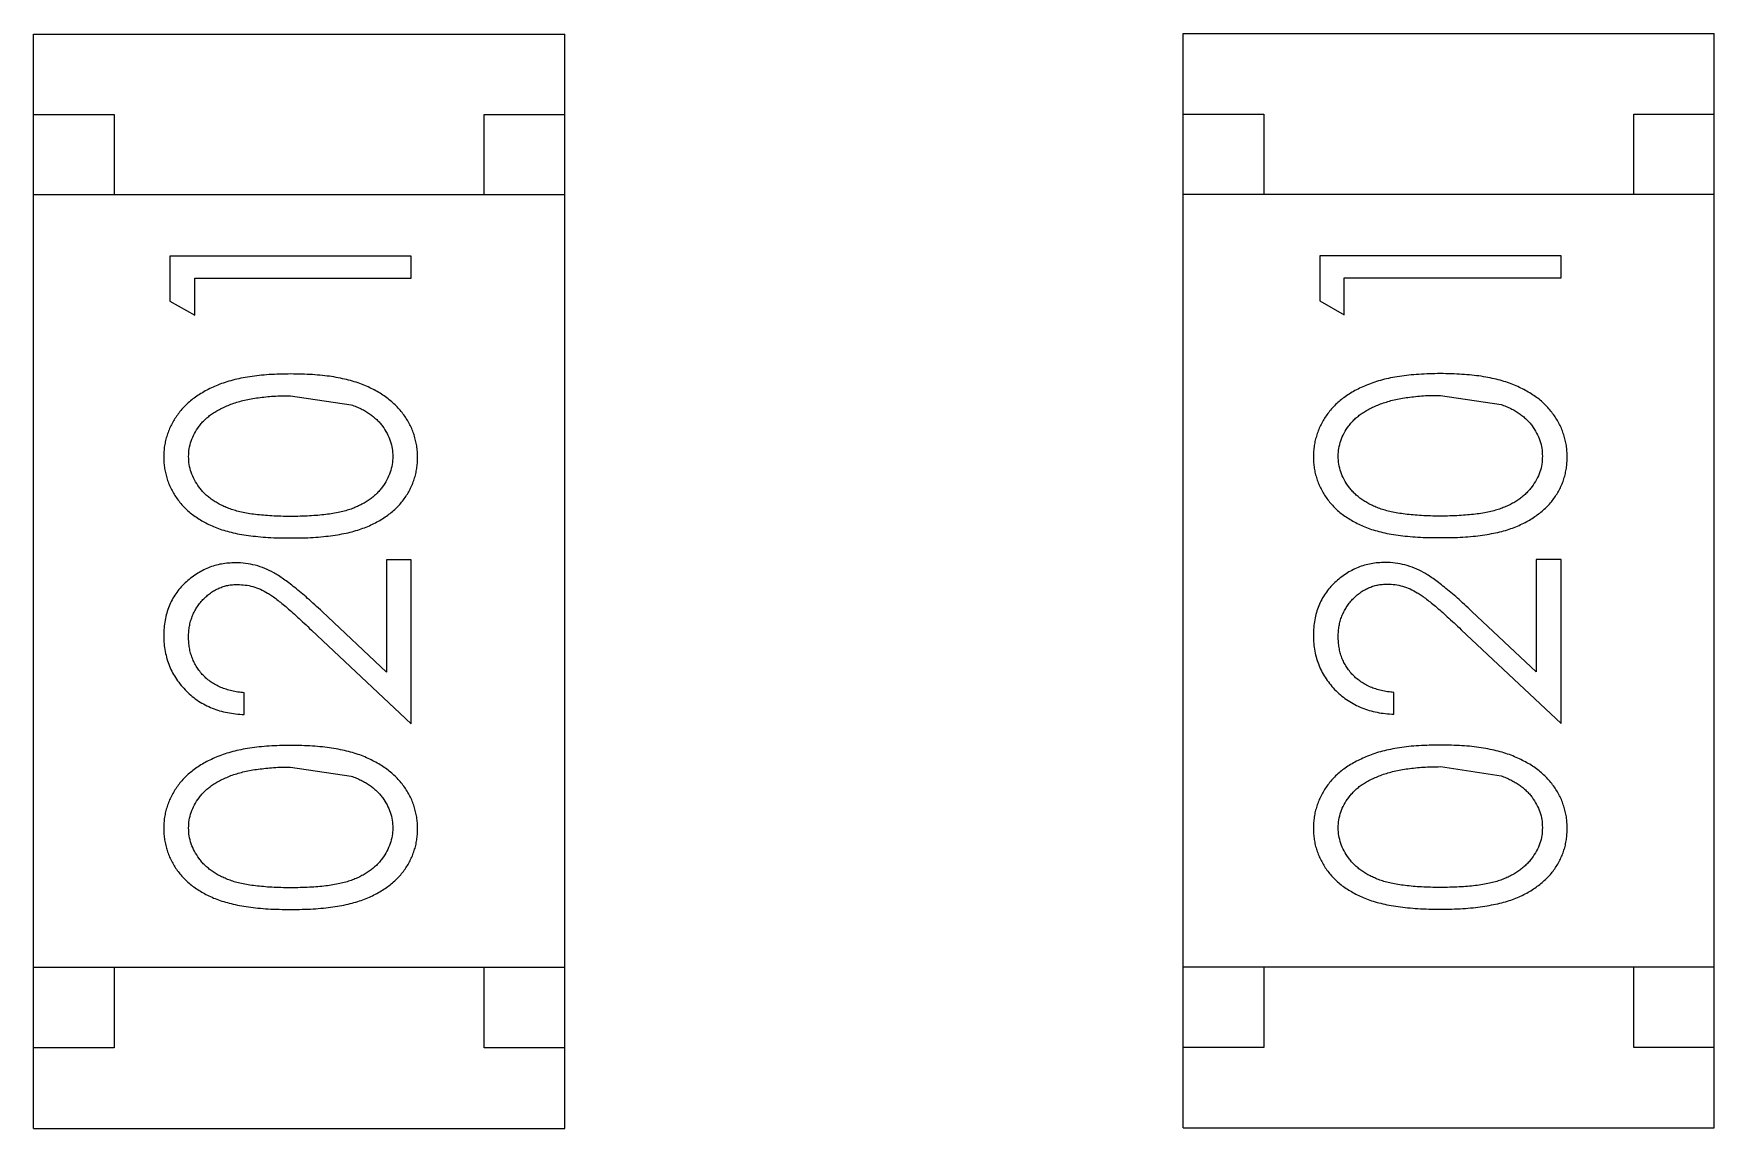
# Model space of a CAD drawing. Header units: millimetres. Extents: x -67 to 102, y -58 to 29.
# Drawn here: x 55.744 to 56.788, y -33.16 to -32.48 of the extents above; entities that cross this region are included whole.
import ezdxf

# ---------------------------------------------------------------- set-up
doc = ezdxf.new("R2010")
doc.units = ezdxf.units.MM
doc.header["$LTSCALE"] = 1.21
doc.header["$MEASUREMENT"] = 0
doc.layers.get('0').update_dxf_attribs({"linetype": 'CONTINUOUS'})

msp = doc.modelspace()

# ---------------------------------------------------------------- linework, layer by layer
at = {"color": 7, "linetype": 'Continuous'}
for p, q in [((55.7439, -32.4803), (56.0739, -32.4803)), ((55.7439, -33.1603), (55.7439, -32.4803)), ((56.0739, -33.1603), (56.0739, -32.4803)), ((56.4582, -32.48), (56.7882, -32.48)), ((56.4582, -33.16), (56.4582, -32.48)), ((56.7882, -33.16), (56.7882, -32.48)), ((55.7439, -32.5303), (55.7939, -32.5303)), ((55.7939, -32.5303), (55.7939, -32.5803)), ((56.0239, -32.5303), (56.0739, -32.5303)), ((56.0239, -32.5803), (56.0239, -32.5303)), ((56.4582, -32.53), (56.5082, -32.53)), ((56.5082, -32.53), (56.5082, -32.58)), ((56.7382, -32.53), (56.7882, -32.53)), ((56.7382, -32.58), (56.7382, -32.53)), ((56.0739, -32.5803), (55.7439, -32.5803)), ((56.7882, -32.58), (56.4582, -32.58)), ((55.9786, -32.6184), (55.8286, -32.6184)), ((55.8286, -32.6184), (55.8286, -32.6462)), ((55.9786, -32.6319), (55.9786, -32.6184)), ((56.693, -32.6182), (56.543, -32.6182)), ((56.543, -32.6182), (56.543, -32.646)), ((56.693, -32.6317), (56.693, -32.6182)), ((55.844, -32.6319), (55.9786, -32.6319)), ((55.844, -32.655), (55.844, -32.6319)), ((56.5583, -32.6317), (56.693, -32.6317)), ((56.5583, -32.6548), (56.5583, -32.6317)), ((55.8286, -32.6462), (55.844, -32.655)), ((56.543, -32.646), (56.5583, -32.6548)), ((55.9036, -32.705), (55.9413, -32.7107)), ((56.618, -32.7048), (56.6557, -32.7105)), ((55.9786, -32.8069), (55.9632, -32.8069)), ((55.9632, -32.8069), (55.9632, -32.8767)), ((55.9786, -32.9088), (55.9786, -32.8069)), ((56.693, -32.8067), (56.6776, -32.8067)), ((56.6776, -32.8067), (56.6776, -32.8765)), ((56.693, -32.9086), (56.693, -32.8067)), ((55.9632, -32.8767), (55.9232, -32.8392)), ((56.6776, -32.8765), (56.6375, -32.839)), ((55.9165, -32.8507), (55.9786, -32.9088)), ((56.6309, -32.8504), (56.693, -32.9086)), ((55.8748, -32.9031), (55.8748, -32.8896)), ((56.5891, -32.9029), (56.5891, -32.8894)), ((55.9036, -32.9358), (55.9413, -32.9414)), ((56.618, -32.9355), (56.6557, -32.9412)), ((56.0739, -33.0603), (55.7439, -33.0603)), ((55.7939, -33.0603), (55.7939, -33.1103)), ((56.0239, -33.1103), (56.0239, -33.0603)), ((56.7882, -33.06), (56.4582, -33.06)), ((56.5082, -33.06), (56.5082, -33.11)), ((56.7382, -33.11), (56.7382, -33.06)), ((55.7939, -33.1103), (55.7439, -33.1103)), ((56.0739, -33.1103), (56.0239, -33.1103)), ((56.5082, -33.11), (56.4582, -33.11)), ((56.7882, -33.11), (56.7382, -33.11)), ((55.7439, -33.1603), (56.0739, -33.1603)), ((56.4582, -33.16), (56.7882, -33.16))]:
    msp.add_line(p, q, dxfattribs=at)
for points, knots in [([(55.9037, -32.6915), (55.9014, -32.6916), (55.8969, -32.6916), (55.8903, -32.6919), (55.8841, -32.6924), (55.8783, -32.6932), (55.8728, -32.6941), (55.8677, -32.6953), (55.8629, -32.6967), (55.8585, -32.6983), (55.8544, -32.7001), (55.8506, -32.702), (55.847, -32.7042), (55.8437, -32.7064), (55.8407, -32.7088), (55.8379, -32.7114), (55.8354, -32.7141), (55.8332, -32.717), (55.8312, -32.7199), (55.8295, -32.723), (55.828, -32.7262), (55.8268, -32.7295), (55.8259, -32.7328), (55.8252, -32.7362), (55.8248, -32.7397), (55.8248, -32.7421), (55.8248, -32.7433)], [0, 0, 0, 0, 0.065278, 0.127205, 0.186168, 0.241675, 0.294115, 0.343609, 0.390387, 0.434463, 0.476646, 0.517002, 0.555936, 0.593716, 0.630057, 0.665601, 0.700745, 0.734917, 0.768681, 0.802087, 0.834849, 0.867433, 0.900138, 0.932806, 0.966212, 1, 1, 1, 1]), ([(55.9825, -32.7433), (55.9825, -32.7421), (55.9824, -32.7397), (55.982, -32.7362), (55.9813, -32.7328), (55.9804, -32.7294), (55.9792, -32.7262), (55.9777, -32.723), (55.976, -32.7199), (55.974, -32.7169), (55.9717, -32.714), (55.9692, -32.7113), (55.9664, -32.7087), (55.9634, -32.7062), (55.9601, -32.704), (55.9565, -32.7019), (55.9527, -32.7), (55.9487, -32.6982), (55.9443, -32.6966), (55.9395, -32.6953), (55.9344, -32.6941), (55.929, -32.6931), (55.9232, -32.6924), (55.917, -32.6919), (55.9105, -32.6916), (55.906, -32.6916), (55.9037, -32.6915)], [0, 0, 0, 0, 0.033824, 0.067298, 0.10028, 0.133019, 0.165736, 0.198792, 0.232372, 0.266409, 0.301016, 0.336196, 0.371972, 0.408574, 0.446394, 0.485225, 0.525372, 0.567224, 0.611081, 0.65775, 0.70702, 0.759235, 0.814484, 0.873227, 0.934937, 1, 1, 1, 1]), ([(56.618, -32.6913), (56.6157, -32.6913), (56.6112, -32.6914), (56.6047, -32.6917), (56.5984, -32.6922), (56.5926, -32.693), (56.5871, -32.6939), (56.582, -32.6951), (56.5773, -32.6965), (56.5728, -32.6981), (56.5688, -32.6999), (56.5649, -32.7018), (56.5614, -32.7039), (56.558, -32.7062), (56.555, -32.7086), (56.5522, -32.7112), (56.5497, -32.7139), (56.5475, -32.7168), (56.5455, -32.7197), (56.5438, -32.7228), (56.5423, -32.726), (56.5412, -32.7293), (56.5402, -32.7326), (56.5396, -32.736), (56.5392, -32.7395), (56.5391, -32.7419), (56.5391, -32.7431)], [0, 0, 0, 0, 0.065278, 0.127205, 0.186168, 0.241675, 0.294115, 0.343609, 0.390387, 0.434463, 0.476646, 0.517002, 0.555936, 0.593716, 0.630057, 0.665601, 0.700745, 0.734917, 0.768681, 0.802087, 0.834849, 0.867433, 0.900138, 0.932806, 0.966212, 1, 1, 1, 1]), ([(56.6968, -32.7431), (56.6968, -32.7419), (56.6967, -32.7395), (56.6963, -32.736), (56.6956, -32.7326), (56.6947, -32.7292), (56.6935, -32.726), (56.6921, -32.7228), (56.6903, -32.7197), (56.6883, -32.7167), (56.6861, -32.7138), (56.6835, -32.711), (56.6808, -32.7084), (56.6777, -32.706), (56.6744, -32.7038), (56.6708, -32.7017), (56.667, -32.6998), (56.663, -32.698), (56.6586, -32.6964), (56.6538, -32.6951), (56.6488, -32.6939), (56.6433, -32.6929), (56.6375, -32.6922), (56.6313, -32.6917), (56.6248, -32.6914), (56.6203, -32.6913), (56.618, -32.6913)], [0, 0, 0, 0, 0.033824, 0.067298, 0.10028, 0.133019, 0.165736, 0.198792, 0.232372, 0.266409, 0.301016, 0.336196, 0.371972, 0.408574, 0.446394, 0.485225, 0.525372, 0.567224, 0.611081, 0.65775, 0.70702, 0.759235, 0.814484, 0.873227, 0.934937, 1, 1, 1, 1]), ([(55.8402, -32.7428), (55.8403, -32.7412), (55.8404, -32.7379), (55.8417, -32.7331), (55.8438, -32.7284), (55.8461, -32.7247), (55.8484, -32.7218), (55.8504, -32.7198), (55.8527, -32.7178), (55.8551, -32.716), (55.8579, -32.7143), (55.8608, -32.7128), (55.864, -32.7113), (55.8674, -32.71), (55.8711, -32.7088), (55.875, -32.7077), (55.8792, -32.7069), (55.8836, -32.7062), (55.8882, -32.7057), (55.8931, -32.7052), (55.8983, -32.7051), (55.9018, -32.705), (55.9036, -32.705)], [0, 0, 0, 0, 0.059689, 0.119507, 0.181075, 0.246162, 0.279894, 0.314468, 0.350403, 0.387474, 0.426147, 0.466624, 0.508745, 0.553328, 0.600058, 0.649177, 0.700552, 0.754894, 0.811825, 0.871514, 0.934319, 1, 1, 1, 1]), ([(56.5545, -32.7426), (56.5546, -32.741), (56.5548, -32.7377), (56.556, -32.7329), (56.5581, -32.7282), (56.5605, -32.7244), (56.5628, -32.7216), (56.5648, -32.7195), (56.567, -32.7176), (56.5695, -32.7158), (56.5722, -32.7141), (56.5751, -32.7125), (56.5783, -32.7111), (56.5817, -32.7098), (56.5854, -32.7086), (56.5893, -32.7075), (56.5935, -32.7067), (56.5979, -32.706), (56.6026, -32.7055), (56.6075, -32.705), (56.6126, -32.7048), (56.6162, -32.7048), (56.618, -32.7048)], [0, 0, 0, 0, 0.059689, 0.119507, 0.181075, 0.246162, 0.279894, 0.314468, 0.350403, 0.387474, 0.426147, 0.466624, 0.508745, 0.553328, 0.600058, 0.649177, 0.700552, 0.754894, 0.811825, 0.871514, 0.934319, 1, 1, 1, 1]), ([(55.9413, -32.7107), (55.9424, -32.7111), (55.9444, -32.7118), (55.9474, -32.7131), (55.9501, -32.7146), (55.9526, -32.7162), (55.9549, -32.718), (55.9571, -32.7198), (55.959, -32.7218), (55.9612, -32.7246), (55.9636, -32.7283), (55.9656, -32.733), (55.9669, -32.7379), (55.967, -32.7412), (55.9671, -32.7428)], [0, 0, 0, 0, 0.075949, 0.148549, 0.218996, 0.286119, 0.351826, 0.416074, 0.478265, 0.540325, 0.660405, 0.774606, 0.887187, 1, 1, 1, 1]), ([(56.6557, -32.7105), (56.6567, -32.7108), (56.6588, -32.7116), (56.6617, -32.7129), (56.6644, -32.7144), (56.6669, -32.716), (56.6692, -32.7177), (56.6714, -32.7196), (56.6733, -32.7216), (56.6755, -32.7244), (56.6779, -32.7281), (56.6799, -32.7328), (56.6812, -32.7377), (56.6813, -32.741), (56.6814, -32.7426)], [0, 0, 0, 0, 0.075949, 0.148549, 0.218996, 0.286119, 0.351826, 0.416074, 0.478265, 0.540325, 0.660405, 0.774606, 0.887187, 1, 1, 1, 1]), ([(55.8248, -32.7433), (55.8248, -32.7445), (55.8248, -32.7468), (55.8253, -32.7503), (55.8259, -32.7536), (55.8269, -32.7569), (55.828, -32.7601), (55.8295, -32.7633), (55.8312, -32.7663), (55.8331, -32.7692), (55.8354, -32.7721), (55.8378, -32.7747), (55.8405, -32.7772), (55.8435, -32.7795), (55.8467, -32.7817), (55.8501, -32.7837), (55.8538, -32.7855), (55.8578, -32.7872), (55.8621, -32.7887), (55.8668, -32.7899), (55.8719, -32.7911), (55.8775, -32.7919), (55.8834, -32.7926), (55.8898, -32.7931), (55.8966, -32.7934), (55.9013, -32.7934), (55.9037, -32.7934)], [0, 0, 0, 0, 0.033742, 0.066533, 0.099153, 0.13154, 0.164087, 0.196563, 0.229707, 0.263315, 0.297504, 0.331686, 0.366482, 0.4021, 0.438958, 0.476748, 0.515985, 0.556589, 0.599519, 0.645765, 0.695487, 0.748721, 0.805687, 0.866754, 0.931405, 1, 1, 1, 1]), ([(55.9036, -32.78), (55.9016, -32.78), (55.8977, -32.78), (55.892, -32.7797), (55.8868, -32.7794), (55.8819, -32.7788), (55.8773, -32.7783), (55.8732, -32.7774), (55.8694, -32.7765), (55.866, -32.7754), (55.8629, -32.7742), (55.86, -32.7728), (55.8573, -32.7713), (55.8548, -32.7697), (55.8525, -32.7679), (55.8503, -32.7661), (55.8484, -32.764), (55.8462, -32.7612), (55.8438, -32.7574), (55.8417, -32.7527), (55.8404, -32.7478), (55.8403, -32.7445), (55.8402, -32.7428)], [0, 0, 0, 0, 0.073302, 0.142286, 0.206253, 0.266017, 0.321612, 0.372532, 0.419497, 0.462398, 0.502825, 0.541489, 0.579034, 0.615143, 0.650298, 0.684912, 0.718701, 0.752189, 0.817245, 0.879117, 0.939613, 1, 1, 1, 1]), ([(55.9671, -32.7428), (55.967, -32.7445), (55.9668, -32.7478), (55.9655, -32.7527), (55.9635, -32.7574), (55.9611, -32.7612), (55.9588, -32.764), (55.9569, -32.7661), (55.9547, -32.768), (55.9524, -32.7698), (55.9499, -32.7714), (55.9472, -32.7728), (55.9443, -32.7742), (55.9412, -32.7755), (55.9378, -32.7765), (55.934, -32.7775), (55.9298, -32.7782), (55.9253, -32.7789), (55.9204, -32.7794), (55.9152, -32.7797), (55.9095, -32.78), (55.9056, -32.78), (55.9036, -32.78)], [0, 0, 0, 0, 0.060034, 0.120278, 0.182348, 0.247919, 0.281641, 0.315701, 0.350322, 0.385703, 0.421819, 0.459196, 0.497866, 0.538301, 0.58121, 0.628183, 0.679403, 0.734699, 0.794074, 0.858416, 0.927049, 1, 1, 1, 1]), ([(55.9037, -32.7934), (55.9061, -32.7934), (55.9107, -32.7934), (55.9175, -32.7931), (55.9238, -32.7926), (55.9298, -32.7919), (55.9353, -32.791), (55.9405, -32.7899), (55.9452, -32.7886), (55.9495, -32.7871), (55.9535, -32.7854), (55.9572, -32.7835), (55.9607, -32.7815), (55.9639, -32.7793), (55.9669, -32.777), (55.9696, -32.7746), (55.972, -32.7719), (55.9742, -32.7691), (55.9762, -32.7662), (55.9778, -32.7632), (55.9793, -32.7601), (55.9804, -32.7569), (55.9814, -32.7536), (55.982, -32.7503), (55.9824, -32.7468), (55.9825, -32.7445), (55.9825, -32.7433)], [0, 0, 0, 0, 0.068113, 0.132564, 0.193427, 0.250218, 0.303569, 0.353576, 0.400235, 0.443586, 0.484619, 0.524292, 0.56238, 0.599049, 0.63494, 0.669782, 0.704009, 0.737842, 0.771098, 0.803896, 0.836415, 0.868639, 0.900715, 0.933378, 0.966213, 1, 1, 1, 1]), ([(56.5391, -32.7431), (56.5391, -32.7443), (56.5392, -32.7466), (56.5396, -32.7501), (56.5402, -32.7534), (56.5412, -32.7567), (56.5423, -32.7599), (56.5438, -32.763), (56.5455, -32.7661), (56.5475, -32.769), (56.5497, -32.7718), (56.5521, -32.7745), (56.5548, -32.777), (56.5578, -32.7793), (56.561, -32.7814), (56.5645, -32.7835), (56.5682, -32.7853), (56.5721, -32.787), (56.5764, -32.7885), (56.5811, -32.7897), (56.5862, -32.7909), (56.5918, -32.7917), (56.5978, -32.7924), (56.6041, -32.7929), (56.6109, -32.7932), (56.6156, -32.7932), (56.618, -32.7932)], [0, 0, 0, 0, 0.033742, 0.066533, 0.099153, 0.13154, 0.164087, 0.196563, 0.229707, 0.263315, 0.297504, 0.331686, 0.366482, 0.4021, 0.438958, 0.476748, 0.515985, 0.556589, 0.599519, 0.645765, 0.695487, 0.748721, 0.805687, 0.866754, 0.931405, 1, 1, 1, 1]), ([(56.618, -32.7798), (56.6159, -32.7798), (56.612, -32.7798), (56.6064, -32.7795), (56.6011, -32.7792), (56.5962, -32.7786), (56.5917, -32.778), (56.5875, -32.7772), (56.5838, -32.7763), (56.5804, -32.7752), (56.5772, -32.774), (56.5743, -32.7726), (56.5716, -32.7711), (56.5691, -32.7695), (56.5668, -32.7677), (56.5647, -32.7658), (56.5627, -32.7638), (56.5605, -32.761), (56.5581, -32.7572), (56.556, -32.7525), (56.5548, -32.7476), (56.5546, -32.7443), (56.5545, -32.7426)], [0, 0, 0, 0, 0.073302, 0.142286, 0.206253, 0.266017, 0.321612, 0.372532, 0.419497, 0.462398, 0.502825, 0.541489, 0.579034, 0.615143, 0.650298, 0.684912, 0.718701, 0.752189, 0.817245, 0.879117, 0.939613, 1, 1, 1, 1]), ([(56.6814, -32.7426), (56.6813, -32.7443), (56.6812, -32.7476), (56.6799, -32.7525), (56.6778, -32.7572), (56.6754, -32.761), (56.6731, -32.7638), (56.6712, -32.7659), (56.669, -32.7678), (56.6667, -32.7695), (56.6642, -32.7712), (56.6615, -32.7726), (56.6586, -32.774), (56.6555, -32.7752), (56.6521, -32.7763), (56.6483, -32.7773), (56.6442, -32.778), (56.6397, -32.7787), (56.6348, -32.7791), (56.6295, -32.7795), (56.6238, -32.7798), (56.62, -32.7798), (56.618, -32.7798)], [0, 0, 0, 0, 0.060034, 0.120278, 0.182348, 0.247919, 0.281641, 0.315701, 0.350322, 0.385703, 0.421819, 0.459196, 0.497866, 0.538301, 0.58121, 0.628183, 0.679403, 0.734699, 0.794074, 0.858416, 0.927049, 1, 1, 1, 1]), ([(56.618, -32.7932), (56.6204, -32.7932), (56.625, -32.7932), (56.6318, -32.7929), (56.6382, -32.7924), (56.6441, -32.7917), (56.6496, -32.7908), (56.6548, -32.7897), (56.6595, -32.7884), (56.6638, -32.7869), (56.6678, -32.7852), (56.6716, -32.7833), (56.675, -32.7813), (56.6782, -32.7791), (56.6812, -32.7768), (56.6839, -32.7744), (56.6864, -32.7717), (56.6886, -32.7689), (56.6905, -32.766), (56.6922, -32.763), (56.6936, -32.7599), (56.6948, -32.7567), (56.6957, -32.7534), (56.6963, -32.7501), (56.6967, -32.7466), (56.6968, -32.7443), (56.6968, -32.7431)], [0, 0, 0, 0, 0.068113, 0.132564, 0.193427, 0.250218, 0.303569, 0.353576, 0.400235, 0.443586, 0.484619, 0.524292, 0.56238, 0.599049, 0.63494, 0.669782, 0.704009, 0.737842, 0.771098, 0.803896, 0.836415, 0.868639, 0.900715, 0.933378, 0.966213, 1, 1, 1, 1]), ([(55.8694, -32.8088), (55.8679, -32.8089), (55.865, -32.809), (55.8607, -32.8095), (55.8565, -32.8105), (55.8525, -32.8119), (55.8486, -32.8137), (55.845, -32.8159), (55.8414, -32.8184), (55.838, -32.8213), (55.8349, -32.8245), (55.8322, -32.8281), (55.8299, -32.8318), (55.828, -32.8358), (55.8266, -32.8401), (55.8255, -32.8446), (55.8249, -32.8493), (55.8248, -32.8525), (55.8248, -32.8541)], [0, 0, 0, 0, 0.06271, 0.123347, 0.183401, 0.242828, 0.302097, 0.36242, 0.423725, 0.487032, 0.550491, 0.612709, 0.674265, 0.73617, 0.799211, 0.863483, 0.930525, 1, 1, 1, 1]), ([(55.9232, -32.8392), (55.9217, -32.8377), (55.9187, -32.835), (55.9143, -32.831), (55.9102, -32.8275), (55.9063, -32.8243), (55.9027, -32.8214), (55.8993, -32.819), (55.8962, -32.8169), (55.8923, -32.8145), (55.8876, -32.8122), (55.8817, -32.8103), (55.8756, -32.809), (55.8715, -32.8089), (55.8694, -32.8088)], [0, 0, 0, 0, 0.09953, 0.192079, 0.277712, 0.357454, 0.429648, 0.495771, 0.555538, 0.608657, 0.707578, 0.804328, 0.901298, 1, 1, 1, 1]), ([(56.5837, -32.8086), (56.5822, -32.8087), (56.5793, -32.8088), (56.575, -32.8093), (56.5708, -32.8103), (56.5668, -32.8117), (56.563, -32.8135), (56.5593, -32.8156), (56.5557, -32.8182), (56.5523, -32.8211), (56.5492, -32.8243), (56.5465, -32.8279), (56.5442, -32.8316), (56.5423, -32.8356), (56.5409, -32.8398), (56.5399, -32.8443), (56.5392, -32.8491), (56.5391, -32.8523), (56.5391, -32.8539)], [0, 0, 0, 0, 0.06271, 0.123347, 0.183401, 0.242828, 0.302097, 0.36242, 0.423725, 0.487032, 0.550491, 0.612709, 0.674265, 0.73617, 0.799211, 0.863483, 0.930525, 1, 1, 1, 1]), ([(56.6375, -32.839), (56.636, -32.8375), (56.633, -32.8348), (56.6287, -32.8308), (56.6245, -32.8273), (56.6206, -32.8241), (56.617, -32.8212), (56.6136, -32.8187), (56.6105, -32.8166), (56.6067, -32.8143), (56.6019, -32.812), (56.596, -32.8101), (56.5899, -32.8088), (56.5858, -32.8087), (56.5837, -32.8086)], [0, 0, 0, 0, 0.09953, 0.192079, 0.277712, 0.357454, 0.429648, 0.495771, 0.555538, 0.608657, 0.707578, 0.804328, 0.901298, 1, 1, 1, 1]), ([(55.8402, -32.8548), (55.8402, -32.8537), (55.8403, -32.8515), (55.8407, -32.8483), (55.8414, -32.8452), (55.8424, -32.8422), (55.8436, -32.8394), (55.8452, -32.8367), (55.847, -32.8341), (55.8491, -32.8317), (55.8514, -32.8295), (55.8538, -32.8276), (55.8563, -32.8259), (55.859, -32.8246), (55.8617, -32.8236), (55.8646, -32.8228), (55.8675, -32.8224), (55.8696, -32.8223), (55.8706, -32.8223)], [0, 0, 0, 0, 0.068027, 0.133505, 0.19695, 0.26027, 0.322741, 0.384982, 0.448465, 0.513424, 0.578224, 0.640011, 0.700094, 0.760067, 0.819012, 0.877878, 0.938035, 1, 1, 1, 1]), ([(55.8706, -32.8223), (55.8722, -32.8224), (55.8754, -32.8225), (55.8802, -32.8235), (55.8849, -32.8252), (55.8887, -32.8272), (55.8918, -32.8292), (55.8945, -32.8311), (55.8974, -32.8335), (55.9007, -32.8361), (55.9042, -32.8392), (55.9081, -32.8427), (55.9122, -32.8465), (55.9151, -32.8492), (55.9165, -32.8507)], [0, 0, 0, 0, 0.088014, 0.174976, 0.2638, 0.355443, 0.406413, 0.465519, 0.533076, 0.609353, 0.693899, 0.787171, 0.889197, 1, 1, 1, 1]), ([(56.5545, -32.8546), (56.5545, -32.8535), (56.5546, -32.8513), (56.555, -32.8481), (56.5557, -32.845), (56.5567, -32.842), (56.558, -32.8392), (56.5595, -32.8365), (56.5614, -32.8339), (56.5634, -32.8315), (56.5657, -32.8293), (56.5681, -32.8274), (56.5707, -32.8257), (56.5733, -32.8244), (56.5761, -32.8234), (56.5789, -32.8226), (56.5819, -32.8222), (56.5839, -32.8221), (56.5849, -32.8221)], [0, 0, 0, 0, 0.068027, 0.133505, 0.19695, 0.26027, 0.322741, 0.384982, 0.448465, 0.513424, 0.578224, 0.640011, 0.700094, 0.760067, 0.819012, 0.877878, 0.938035, 1, 1, 1, 1]), ([(56.5849, -32.8221), (56.5865, -32.8221), (56.5898, -32.8223), (56.5946, -32.8233), (56.5992, -32.825), (56.603, -32.827), (56.6061, -32.829), (56.6088, -32.8309), (56.6117, -32.8333), (56.615, -32.8359), (56.6186, -32.839), (56.6224, -32.8425), (56.6266, -32.8463), (56.6294, -32.849), (56.6309, -32.8504)], [0, 0, 0, 0, 0.088014, 0.174976, 0.2638, 0.355443, 0.406413, 0.465519, 0.533076, 0.609353, 0.693899, 0.787171, 0.889197, 1, 1, 1, 1]), ([(55.8248, -32.8541), (55.8248, -32.8558), (55.8249, -32.8591), (55.8256, -32.8639), (55.8267, -32.8686), (55.8282, -32.873), (55.8302, -32.8772), (55.8326, -32.8812), (55.8355, -32.8851), (55.8388, -32.8886), (55.8424, -32.8919), (55.8463, -32.8948), (55.8505, -32.8972), (55.8549, -32.8992), (55.8595, -32.9008), (55.8644, -32.902), (55.8695, -32.9028), (55.873, -32.903), (55.8748, -32.9031)], [0, 0, 0, 0, 0.06445, 0.126725, 0.187421, 0.247417, 0.306749, 0.366595, 0.427749, 0.490235, 0.553031, 0.614805, 0.676505, 0.738096, 0.801021, 0.864897, 0.931209, 1, 1, 1, 1]), ([(56.5391, -32.8539), (56.5391, -32.8556), (56.5392, -32.8589), (56.5399, -32.8637), (56.541, -32.8684), (56.5425, -32.8728), (56.5445, -32.877), (56.547, -32.881), (56.5498, -32.8848), (56.5531, -32.8884), (56.5567, -32.8917), (56.5606, -32.8945), (56.5648, -32.897), (56.5692, -32.899), (56.5738, -32.9006), (56.5787, -32.9018), (56.5838, -32.9026), (56.5873, -32.9028), (56.5891, -32.9029)], [0, 0, 0, 0, 0.06445, 0.126725, 0.187421, 0.247417, 0.306749, 0.366595, 0.427749, 0.490235, 0.553031, 0.614805, 0.676505, 0.738096, 0.801021, 0.864897, 0.931209, 1, 1, 1, 1]), ([(55.8748, -32.8896), (55.8734, -32.8895), (55.8708, -32.8892), (55.8671, -32.8885), (55.8635, -32.8875), (55.8602, -32.8863), (55.8571, -32.8848), (55.8542, -32.883), (55.8516, -32.8811), (55.8492, -32.8788), (55.8471, -32.8763), (55.8452, -32.8737), (55.8437, -32.8709), (55.8424, -32.868), (55.8414, -32.8649), (55.8407, -32.8617), (55.8403, -32.8583), (55.8402, -32.856), (55.8402, -32.8548)], [0, 0, 0, 0, 0.073648, 0.143686, 0.210962, 0.275557, 0.338064, 0.399311, 0.4594, 0.51934, 0.579024, 0.637809, 0.695959, 0.754122, 0.813113, 0.873453, 0.935561, 1, 1, 1, 1]), ([(56.5891, -32.8894), (56.5878, -32.8893), (56.5852, -32.889), (56.5814, -32.8883), (56.5778, -32.8873), (56.5745, -32.8861), (56.5714, -32.8846), (56.5686, -32.8828), (56.5659, -32.8808), (56.5636, -32.8786), (56.5614, -32.8761), (56.5596, -32.8735), (56.558, -32.8707), (56.5567, -32.8678), (56.5557, -32.8647), (56.555, -32.8615), (56.5546, -32.8581), (56.5545, -32.8558), (56.5545, -32.8546)], [0, 0, 0, 0, 0.073648, 0.143686, 0.210962, 0.275557, 0.338064, 0.399311, 0.4594, 0.51934, 0.579024, 0.637809, 0.695959, 0.754122, 0.813113, 0.873453, 0.935561, 1, 1, 1, 1]), ([(55.9037, -32.9223), (55.9014, -32.9223), (55.8969, -32.9224), (55.8903, -32.9227), (55.8841, -32.9232), (55.8783, -32.9239), (55.8728, -32.9249), (55.8677, -32.9261), (55.8629, -32.9275), (55.8585, -32.9291), (55.8544, -32.9309), (55.8506, -32.9328), (55.847, -32.9349), (55.8437, -32.9372), (55.8407, -32.9396), (55.8379, -32.9421), (55.8354, -32.9449), (55.8332, -32.9477), (55.8312, -32.9507), (55.8295, -32.9538), (55.828, -32.957), (55.8268, -32.9602), (55.8259, -32.9636), (55.8252, -32.967), (55.8248, -32.9705), (55.8248, -32.9729), (55.8248, -32.9741)], [0, 0, 0, 0, 0.065278, 0.127205, 0.186168, 0.241675, 0.294115, 0.343609, 0.390387, 0.434463, 0.476646, 0.517002, 0.555936, 0.593716, 0.630057, 0.665601, 0.700745, 0.734917, 0.768681, 0.802087, 0.834849, 0.867433, 0.900138, 0.932806, 0.966212, 1, 1, 1, 1]), ([(55.9825, -32.9741), (55.9825, -32.9729), (55.9824, -32.9705), (55.982, -32.967), (55.9813, -32.9635), (55.9804, -32.9602), (55.9792, -32.9569), (55.9777, -32.9537), (55.976, -32.9507), (55.974, -32.9476), (55.9717, -32.9448), (55.9692, -32.942), (55.9664, -32.9394), (55.9634, -32.937), (55.9601, -32.9348), (55.9565, -32.9327), (55.9527, -32.9308), (55.9487, -32.929), (55.9443, -32.9274), (55.9395, -32.9261), (55.9344, -32.9249), (55.929, -32.9239), (55.9232, -32.9232), (55.917, -32.9227), (55.9105, -32.9224), (55.906, -32.9223), (55.9037, -32.9223)], [0, 0, 0, 0, 0.033824, 0.067298, 0.10028, 0.133019, 0.165736, 0.198792, 0.232372, 0.266409, 0.301016, 0.336196, 0.371972, 0.408574, 0.446394, 0.485225, 0.525372, 0.567224, 0.611081, 0.65775, 0.70702, 0.759235, 0.814484, 0.873227, 0.934937, 1, 1, 1, 1]), ([(56.618, -32.9221), (56.6157, -32.9221), (56.6112, -32.9222), (56.6047, -32.9224), (56.5984, -32.923), (56.5926, -32.9237), (56.5871, -32.9247), (56.582, -32.9258), (56.5773, -32.9273), (56.5728, -32.9289), (56.5688, -32.9307), (56.5649, -32.9326), (56.5614, -32.9347), (56.558, -32.9369), (56.555, -32.9394), (56.5522, -32.9419), (56.5497, -32.9446), (56.5475, -32.9475), (56.5455, -32.9505), (56.5438, -32.9536), (56.5423, -32.9568), (56.5412, -32.96), (56.5402, -32.9634), (56.5396, -32.9668), (56.5392, -32.9703), (56.5391, -32.9727), (56.5391, -32.9739)], [0, 0, 0, 0, 0.065278, 0.127205, 0.186168, 0.241675, 0.294115, 0.343609, 0.390387, 0.434463, 0.476646, 0.517002, 0.555936, 0.593716, 0.630057, 0.665601, 0.700745, 0.734917, 0.768681, 0.802087, 0.834849, 0.867433, 0.900138, 0.932806, 0.966212, 1, 1, 1, 1]), ([(56.6968, -32.9739), (56.6968, -32.9727), (56.6967, -32.9703), (56.6963, -32.9668), (56.6956, -32.9633), (56.6947, -32.96), (56.6935, -32.9567), (56.6921, -32.9535), (56.6903, -32.9504), (56.6883, -32.9474), (56.6861, -32.9445), (56.6835, -32.9418), (56.6808, -32.9392), (56.6777, -32.9368), (56.6744, -32.9345), (56.6708, -32.9325), (56.667, -32.9306), (56.663, -32.9288), (56.6586, -32.9272), (56.6538, -32.9258), (56.6488, -32.9247), (56.6433, -32.9237), (56.6375, -32.923), (56.6313, -32.9224), (56.6248, -32.9222), (56.6203, -32.9221), (56.618, -32.9221)], [0, 0, 0, 0, 0.033824, 0.067298, 0.10028, 0.133019, 0.165736, 0.198792, 0.232372, 0.266409, 0.301016, 0.336196, 0.371972, 0.408574, 0.446394, 0.485225, 0.525372, 0.567224, 0.611081, 0.65775, 0.70702, 0.759235, 0.814484, 0.873227, 0.934937, 1, 1, 1, 1]), ([(55.8402, -32.9736), (55.8403, -32.972), (55.8404, -32.9687), (55.8417, -32.9638), (55.8438, -32.9592), (55.8461, -32.9554), (55.8484, -32.9526), (55.8504, -32.9505), (55.8527, -32.9486), (55.8551, -32.9468), (55.8579, -32.9451), (55.8608, -32.9435), (55.864, -32.9421), (55.8674, -32.9407), (55.8711, -32.9396), (55.875, -32.9385), (55.8792, -32.9377), (55.8836, -32.937), (55.8882, -32.9365), (55.8931, -32.936), (55.8983, -32.9358), (55.9018, -32.9358), (55.9036, -32.9358)], [0, 0, 0, 0, 0.059689, 0.119507, 0.181075, 0.246162, 0.279894, 0.314468, 0.350403, 0.387474, 0.426147, 0.466624, 0.508745, 0.553328, 0.600058, 0.649177, 0.700552, 0.754894, 0.811825, 0.871514, 0.934319, 1, 1, 1, 1]), ([(56.5545, -32.9734), (56.5546, -32.9718), (56.5548, -32.9685), (56.556, -32.9636), (56.5581, -32.959), (56.5605, -32.9552), (56.5628, -32.9524), (56.5648, -32.9503), (56.567, -32.9483), (56.5695, -32.9465), (56.5722, -32.9449), (56.5751, -32.9433), (56.5783, -32.9419), (56.5817, -32.9405), (56.5854, -32.9394), (56.5893, -32.9383), (56.5935, -32.9375), (56.5979, -32.9367), (56.6026, -32.9362), (56.6075, -32.9358), (56.6126, -32.9356), (56.6162, -32.9356), (56.618, -32.9355)], [0, 0, 0, 0, 0.059689, 0.119507, 0.181075, 0.246162, 0.279894, 0.314468, 0.350403, 0.387474, 0.426147, 0.466624, 0.508745, 0.553328, 0.600058, 0.649177, 0.700552, 0.754894, 0.811825, 0.871514, 0.934319, 1, 1, 1, 1]), ([(55.9413, -32.9414), (55.9424, -32.9418), (55.9444, -32.9426), (55.9474, -32.9439), (55.9501, -32.9454), (55.9526, -32.947), (55.9549, -32.9487), (55.9571, -32.9506), (55.959, -32.9526), (55.9612, -32.9554), (55.9636, -32.9591), (55.9656, -32.9638), (55.9669, -32.9686), (55.967, -32.972), (55.9671, -32.9736)], [0, 0, 0, 0, 0.075949, 0.148549, 0.218996, 0.286119, 0.351826, 0.416074, 0.478265, 0.540325, 0.660405, 0.774606, 0.887187, 1, 1, 1, 1]), ([(56.6557, -32.9412), (56.6567, -32.9416), (56.6588, -32.9424), (56.6617, -32.9437), (56.6644, -32.9452), (56.6669, -32.9468), (56.6692, -32.9485), (56.6714, -32.9504), (56.6733, -32.9524), (56.6755, -32.9552), (56.6779, -32.9589), (56.6799, -32.9636), (56.6812, -32.9684), (56.6813, -32.9717), (56.6814, -32.9734)], [0, 0, 0, 0, 0.075949, 0.148549, 0.218996, 0.286119, 0.351826, 0.416074, 0.478265, 0.540325, 0.660405, 0.774606, 0.887187, 1, 1, 1, 1]), ([(55.8248, -32.9741), (55.8248, -32.9753), (55.8248, -32.9776), (55.8253, -32.981), (55.8259, -32.9844), (55.8269, -32.9877), (55.828, -32.9909), (55.8295, -32.994), (55.8312, -32.9971), (55.8331, -33), (55.8354, -33.0028), (55.8378, -33.0055), (55.8405, -33.008), (55.8435, -33.0103), (55.8467, -33.0124), (55.8501, -33.0145), (55.8538, -33.0163), (55.8578, -33.018), (55.8621, -33.0194), (55.8668, -33.0207), (55.8719, -33.0218), (55.8775, -33.0227), (55.8834, -33.0234), (55.8898, -33.0239), (55.8966, -33.0242), (55.9013, -33.0242), (55.9037, -33.0242)], [0, 0, 0, 0, 0.033742, 0.066533, 0.099153, 0.13154, 0.164087, 0.196563, 0.229707, 0.263315, 0.297504, 0.331686, 0.366482, 0.4021, 0.438958, 0.476748, 0.515985, 0.556589, 0.599519, 0.645765, 0.695487, 0.748721, 0.805687, 0.866754, 0.931405, 1, 1, 1, 1]), ([(55.9036, -33.0108), (55.9016, -33.0108), (55.8977, -33.0107), (55.892, -33.0105), (55.8868, -33.0101), (55.8819, -33.0096), (55.8773, -33.009), (55.8732, -33.0082), (55.8694, -33.0073), (55.866, -33.0062), (55.8629, -33.0049), (55.86, -33.0036), (55.8573, -33.0021), (55.8548, -33.0005), (55.8525, -32.9987), (55.8503, -32.9968), (55.8484, -32.9948), (55.8462, -32.9919), (55.8438, -32.9882), (55.8417, -32.9835), (55.8404, -32.9786), (55.8403, -32.9753), (55.8402, -32.9736)], [0, 0, 0, 0, 0.073302, 0.142286, 0.206253, 0.266017, 0.321612, 0.372532, 0.419497, 0.462398, 0.502825, 0.541489, 0.579034, 0.615143, 0.650298, 0.684912, 0.718701, 0.752189, 0.817245, 0.879117, 0.939613, 1, 1, 1, 1]), ([(55.9671, -32.9736), (55.967, -32.9753), (55.9668, -32.9786), (55.9655, -32.9834), (55.9635, -32.9882), (55.9611, -32.9919), (55.9588, -32.9948), (55.9569, -32.9969), (55.9547, -32.9987), (55.9524, -33.0005), (55.9499, -33.0022), (55.9472, -33.0036), (55.9443, -33.005), (55.9412, -33.0062), (55.9378, -33.0073), (55.934, -33.0082), (55.9298, -33.009), (55.9253, -33.0097), (55.9204, -33.0101), (55.9152, -33.0105), (55.9095, -33.0107), (55.9056, -33.0108), (55.9036, -33.0108)], [0, 0, 0, 0, 0.060034, 0.120278, 0.182348, 0.247919, 0.281641, 0.315701, 0.350322, 0.385703, 0.421819, 0.459196, 0.497866, 0.538301, 0.58121, 0.628183, 0.679403, 0.734699, 0.794074, 0.858416, 0.927049, 1, 1, 1, 1]), ([(55.9037, -33.0242), (55.9061, -33.0242), (55.9107, -33.0242), (55.9175, -33.0239), (55.9238, -33.0234), (55.9298, -33.0226), (55.9353, -33.0218), (55.9405, -33.0207), (55.9452, -33.0194), (55.9495, -33.0179), (55.9535, -33.0162), (55.9572, -33.0143), (55.9607, -33.0123), (55.9639, -33.0101), (55.9669, -33.0078), (55.9696, -33.0053), (55.972, -33.0027), (55.9742, -32.9999), (55.9762, -32.997), (55.9778, -32.994), (55.9793, -32.9909), (55.9804, -32.9877), (55.9814, -32.9844), (55.982, -32.981), (55.9824, -32.9776), (55.9825, -32.9753), (55.9825, -32.9741)], [0, 0, 0, 0, 0.068113, 0.132564, 0.193427, 0.250218, 0.303569, 0.353576, 0.400235, 0.443586, 0.484619, 0.524292, 0.56238, 0.599049, 0.63494, 0.669782, 0.704009, 0.737842, 0.771098, 0.803896, 0.836415, 0.868639, 0.900715, 0.933378, 0.966213, 1, 1, 1, 1]), ([(56.5391, -32.9739), (56.5391, -32.975), (56.5392, -32.9774), (56.5396, -32.9808), (56.5402, -32.9842), (56.5412, -32.9875), (56.5423, -32.9907), (56.5438, -32.9938), (56.5455, -32.9968), (56.5475, -32.9998), (56.5497, -33.0026), (56.5521, -33.0053), (56.5548, -33.0077), (56.5578, -33.0101), (56.561, -33.0122), (56.5645, -33.0142), (56.5682, -33.0161), (56.5721, -33.0177), (56.5764, -33.0192), (56.5811, -33.0205), (56.5862, -33.0216), (56.5918, -33.0225), (56.5978, -33.0232), (56.6041, -33.0237), (56.6109, -33.024), (56.6156, -33.024), (56.618, -33.024)], [0, 0, 0, 0, 0.033742, 0.066533, 0.099153, 0.13154, 0.164087, 0.196563, 0.229707, 0.263315, 0.297504, 0.331686, 0.366482, 0.4021, 0.438958, 0.476748, 0.515985, 0.556589, 0.599519, 0.645765, 0.695487, 0.748721, 0.805687, 0.866754, 0.931405, 1, 1, 1, 1]), ([(56.618, -33.0105), (56.6159, -33.0105), (56.612, -33.0105), (56.6064, -33.0103), (56.6011, -33.0099), (56.5962, -33.0094), (56.5917, -33.0088), (56.5875, -33.008), (56.5838, -33.0071), (56.5804, -33.006), (56.5772, -33.0047), (56.5743, -33.0034), (56.5716, -33.0019), (56.5691, -33.0002), (56.5668, -32.9985), (56.5647, -32.9966), (56.5627, -32.9946), (56.5605, -32.9917), (56.5581, -32.988), (56.556, -32.9833), (56.5548, -32.9784), (56.5546, -32.9751), (56.5545, -32.9734)], [0, 0, 0, 0, 0.073302, 0.142286, 0.206253, 0.266017, 0.321612, 0.372532, 0.419497, 0.462398, 0.502825, 0.541489, 0.579034, 0.615143, 0.650298, 0.684912, 0.718701, 0.752189, 0.817245, 0.879117, 0.939613, 1, 1, 1, 1]), ([(56.6814, -32.9734), (56.6813, -32.9751), (56.6812, -32.9784), (56.6799, -32.9832), (56.6778, -32.988), (56.6754, -32.9917), (56.6731, -32.9946), (56.6712, -32.9966), (56.669, -32.9985), (56.6667, -33.0003), (56.6642, -33.0019), (56.6615, -33.0034), (56.6586, -33.0048), (56.6555, -33.006), (56.6521, -33.0071), (56.6483, -33.008), (56.6442, -33.0088), (56.6397, -33.0095), (56.6348, -33.0099), (56.6295, -33.0103), (56.6238, -33.0105), (56.62, -33.0105), (56.618, -33.0105)], [0, 0, 0, 0, 0.060034, 0.120278, 0.182348, 0.247919, 0.281641, 0.315701, 0.350322, 0.385703, 0.421819, 0.459196, 0.497866, 0.538301, 0.58121, 0.628183, 0.679403, 0.734699, 0.794074, 0.858416, 0.927049, 1, 1, 1, 1]), ([(56.618, -33.024), (56.6204, -33.024), (56.625, -33.024), (56.6318, -33.0237), (56.6382, -33.0232), (56.6441, -33.0224), (56.6496, -33.0215), (56.6548, -33.0205), (56.6595, -33.0192), (56.6638, -33.0176), (56.6678, -33.016), (56.6716, -33.0141), (56.675, -33.0121), (56.6782, -33.0099), (56.6812, -33.0076), (56.6839, -33.0051), (56.6864, -33.0025), (56.6886, -32.9997), (56.6905, -32.9968), (56.6922, -32.9937), (56.6936, -32.9907), (56.6948, -32.9875), (56.6957, -32.9842), (56.6963, -32.9808), (56.6967, -32.9774), (56.6968, -32.975), (56.6968, -32.9739)], [0, 0, 0, 0, 0.068113, 0.132564, 0.193427, 0.250218, 0.303569, 0.353576, 0.400235, 0.443586, 0.484619, 0.524292, 0.56238, 0.599049, 0.63494, 0.669782, 0.704009, 0.737842, 0.771098, 0.803896, 0.836415, 0.868639, 0.900715, 0.933378, 0.966213, 1, 1, 1, 1])]:
    msp.add_open_spline(points, degree=3, knots=knots, dxfattribs=at)

doc.saveas('drawing.dxf')
